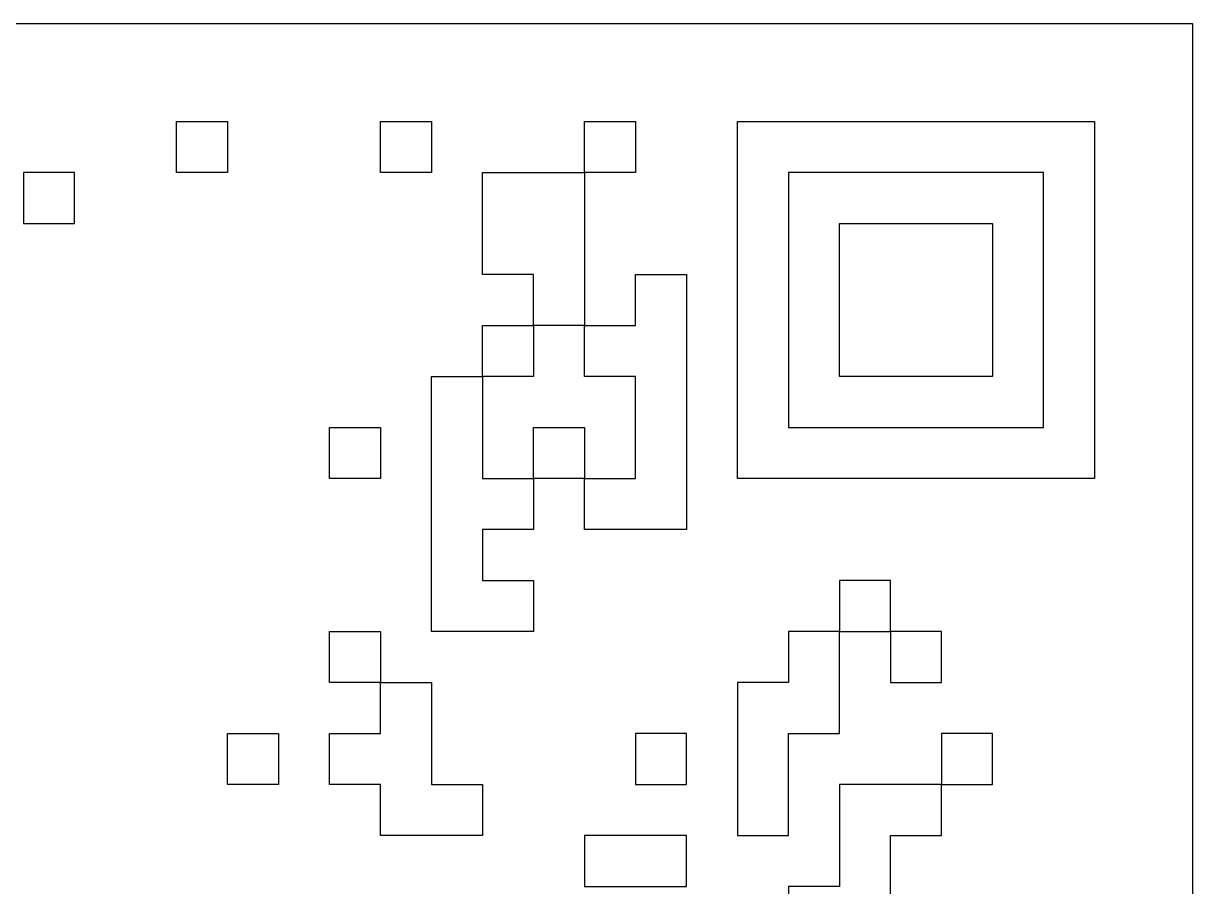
# Model space of a CAD drawing. Header units: millimetres. Extents: x -49.6 to 28.4, y -1.8 to 76.2.
# Drawn here: x -20.09 to 28.43, y 40.39 to 76.21 of the extents above; entities that cross this region are included whole.
import ezdxf

# ---------------------------------------------------------------- set-up
doc = ezdxf.new("R2010")
doc.units = ezdxf.units.MM
doc.header["$MEASUREMENT"] = 0
doc.layers.add('Layer 1', color=7, linetype='Continuous')

msp = doc.modelspace()

# ---------------------------------------------------------------- linework, layer by layer
at = {"layer": 'Layer 1', "color": 35}
for points, knots in [([(-49.5668, -1.7899), (-49.5668, -1.7899), (28.4332, -1.7899), (28.4332, -1.7899), (28.4332, -1.7899), (28.4332, -1.7899), (28.4332, 76.2101), (28.4332, 76.2101), (28.4332, 76.2101), (28.4332, 76.2101), (-49.5668, 76.2101), (-49.5668, 76.2101), (-49.5668, 76.2101), (-49.5668, 76.2101), (-49.5668, -1.7899), (-49.5668, -1.7899)], [0, 0, 0, 0, 0.2, 0.2, 0.2, 0.2, 0.4, 0.4, 0.4, 0.4, 0.6, 0.6, 0.6, 0.6, 1, 1, 1, 1]), ([(-13.7418, 70.0183), (-13.7418, 70.0183), (-11.6251, 70.0183), (-11.6251, 70.0183), (-11.6251, 70.0183), (-11.6251, 70.0183), (-11.6251, 72.135), (-11.6251, 72.135), (-11.6251, 72.135), (-11.6251, 72.135), (-13.7418, 72.135), (-13.7418, 72.135), (-13.7418, 72.135), (-13.7418, 72.135), (-13.7418, 70.0183), (-13.7418, 70.0183)], [0, 0, 0, 0, 0.2, 0.2, 0.2, 0.2, 0.4, 0.4, 0.4, 0.4, 0.6, 0.6, 0.6, 0.6, 1, 1, 1, 1]), ([(-5.2751, 70.0183), (-5.2751, 70.0183), (-3.1584, 70.0183), (-3.1584, 70.0183), (-3.1584, 70.0183), (-3.1584, 70.0183), (-3.1584, 72.135), (-3.1584, 72.135), (-3.1584, 72.135), (-3.1584, 72.135), (-5.2751, 72.135), (-5.2751, 72.135), (-5.2751, 72.135), (-5.2751, 72.135), (-5.2751, 70.0183), (-5.2751, 70.0183)], [0, 0, 0, 0, 0.2, 0.2, 0.2, 0.2, 0.4, 0.4, 0.4, 0.4, 0.6, 0.6, 0.6, 0.6, 1, 1, 1, 1]), ([(-1.0418, 50.9684), (-1.0418, 50.9684), (1.0749, 50.9684), (1.0749, 50.9684), (1.0749, 50.9684), (1.0749, 50.9684), (1.0749, 53.0851), (1.0749, 53.0851), (1.0749, 53.0851), (1.0749, 53.0851), (-1.0418, 53.0851), (-1.0418, 53.0851), (-1.0418, 53.0851), (-1.0418, 53.0851), (-1.0418, 55.2017), (-1.0418, 55.2017), (-1.0418, 55.2017), (-1.0418, 55.2017), (1.0749, 55.2017), (1.0749, 55.2017), (1.0749, 55.2017), (1.0749, 55.2017), (1.0749, 57.3184), (1.0749, 57.3184), (1.0749, 57.3184), (1.0749, 57.3184), (3.1915, 57.3184), (3.1915, 57.3184), (3.1915, 57.3184), (3.1915, 57.3184), (3.1915, 55.2017), (3.1915, 55.2017), (3.1915, 55.2017), (3.1915, 55.2017), (5.3082, 55.2017), (5.3082, 55.2017), (5.3082, 55.2017), (5.3082, 55.2017), (7.4249, 55.2017), (7.4249, 55.2017), (7.4249, 55.2017), (7.4249, 55.2017), (7.4249, 57.3184), (7.4249, 57.3184), (7.4249, 57.3184), (7.4249, 57.3184), (7.4249, 59.435), (7.4249, 59.435), (7.4249, 59.435), (7.4249, 59.435), (7.4249, 59.4351), (7.4249, 59.4351), (7.4249, 59.4351), (7.4249, 59.4351), (7.4249, 61.5517), (7.4249, 61.5517), (7.4249, 61.5517), (7.4249, 61.5517), (7.4249, 63.6684), (7.4249, 63.6684), (7.4249, 63.6684), (7.4249, 63.6684), (7.4249, 65.7851), (7.4249, 65.7851), (7.4249, 65.7851), (7.4249, 65.7851), (5.3082, 65.7851), (5.3082, 65.7851), (5.3082, 65.7851), (5.3082, 65.7851), (5.3082, 63.6684), (5.3082, 63.6684), (5.3082, 63.6684), (5.3082, 63.6684), (3.1916, 63.6684), (3.1916, 63.6684), (3.1916, 63.6684), (3.1916, 63.6684), (3.1916, 65.785), (3.1916, 65.785), (3.1916, 65.785), (3.1916, 65.785), (3.1916, 65.7851), (3.1916, 65.7851), (3.1916, 65.7851), (3.1916, 65.7851), (3.1916, 67.9017), (3.1916, 67.9017), (3.1916, 67.9017), (3.1916, 67.9017), (3.1916, 70.0183), (3.1916, 70.0183), (3.1916, 70.0183), (3.1916, 70.0183), (5.3082, 70.0183), (5.3082, 70.0183), (5.3082, 70.0183), (5.3082, 70.0183), (5.3082, 72.135), (5.3082, 72.135), (5.3082, 72.135), (5.3082, 72.135), (3.1915, 72.135), (3.1915, 72.135), (3.1915, 72.135), (3.1915, 72.135), (3.1915, 70.0184), (3.1915, 70.0184), (3.1915, 70.0184), (3.1915, 70.0184), (1.0749, 70.0184), (1.0749, 70.0184), (1.0749, 70.0184), (1.0749, 70.0184), (-1.0418, 70.0184), (-1.0418, 70.0184), (-1.0418, 70.0184), (-1.0418, 70.0184), (-1.0418, 67.9017), (-1.0418, 67.9017), (-1.0418, 67.9017), (-1.0418, 67.9017), (-1.0418, 65.785), (-1.0418, 65.785), (-1.0418, 65.785), (-1.0418, 65.785), (1.0749, 65.785), (1.0749, 65.785), (1.0749, 65.785), (1.0749, 65.785), (1.0749, 63.6684), (1.0749, 63.6684), (1.0749, 63.6684), (1.0749, 63.6684), (-1.0418, 63.6684), (-1.0418, 63.6684), (-1.0418, 63.6684), (-1.0418, 63.6684), (-1.0418, 61.5517), (-1.0418, 61.5517), (-1.0418, 61.5517), (-1.0418, 61.5517), (-3.1585, 61.5517), (-3.1585, 61.5517), (-3.1585, 61.5517), (-3.1585, 61.5517), (-3.1585, 59.4351), (-3.1585, 59.4351), (-3.1585, 59.4351), (-3.1585, 59.4351), (-3.1585, 59.435), (-3.1585, 59.435), (-3.1585, 59.435), (-3.1585, 59.435), (-3.1585, 57.3184), (-3.1585, 57.3184), (-3.1585, 57.3184), (-3.1585, 57.3184), (-3.1585, 55.2017), (-3.1585, 55.2017), (-3.1585, 55.2017), (-3.1585, 55.2017), (-3.1585, 53.0851), (-3.1585, 53.0851), (-3.1585, 53.0851), (-3.1585, 53.0851), (-3.1585, 53.085), (-3.1585, 53.085), (-3.1585, 53.085), (-3.1585, 53.085), (-3.1585, 50.9684), (-3.1585, 50.9684), (-3.1585, 50.9684), (-3.1585, 50.9684), (-1.0418, 50.9684), (-1.0418, 50.9684)], [0, 0, 0, 0, 0.0222222, 0.0222222, 0.0222222, 0.0222222, 0.0444444, 0.0444444, 0.0444444, 0.0444444, 0.0666667, 0.0666667, 0.0666667, 0.0666667, 0.0888889, 0.0888889, 0.0888889, 0.0888889, 0.1111111, 0.1111111, 0.1111111, 0.1111111, 0.1333333, 0.1333333, 0.1333333, 0.1333333, 0.1555556, 0.1555556, 0.1555556, 0.1555556, 0.1777778, 0.1777778, 0.1777778, 0.1777778, 0.2, 0.2, 0.2, 0.2, 0.2222222, 0.2222222, 0.2222222, 0.2222222, 0.2444444, 0.2444444, 0.2444444, 0.2444444, 0.2666667, 0.2666667, 0.2666667, 0.2666667, 0.2888889, 0.2888889, 0.2888889, 0.2888889, 0.3111111, 0.3111111, 0.3111111, 0.3111111, 0.3333333, 0.3333333, 0.3333333, 0.3333333, 0.3555556, 0.3555556, 0.3555556, 0.3555556, 0.3777778, 0.3777778, 0.3777778, 0.3777778, 0.4, 0.4, 0.4, 0.4, 0.4222222, 0.4222222, 0.4222222, 0.4222222, 0.4444444, 0.4444444, 0.4444444, 0.4444444, 0.4666667, 0.4666667, 0.4666667, 0.4666667, 0.4888889, 0.4888889, 0.4888889, 0.4888889, 0.5111111, 0.5111111, 0.5111111, 0.5111111, 0.5333333, 0.5333333, 0.5333333, 0.5333333, 0.5555556, 0.5555556, 0.5555556, 0.5555556, 0.5777778, 0.5777778, 0.5777778, 0.5777778, 0.6, 0.6, 0.6, 0.6, 0.6222222, 0.6222222, 0.6222222, 0.6222222, 0.6444444, 0.6444444, 0.6444444, 0.6444444, 0.6666667, 0.6666667, 0.6666667, 0.6666667, 0.6888889, 0.6888889, 0.6888889, 0.6888889, 0.7111111, 0.7111111, 0.7111111, 0.7111111, 0.7333333, 0.7333333, 0.7333333, 0.7333333, 0.7555556, 0.7555556, 0.7555556, 0.7555556, 0.7777778, 0.7777778, 0.7777778, 0.7777778, 0.8, 0.8, 0.8, 0.8, 0.8222222, 0.8222222, 0.8222222, 0.8222222, 0.8444444, 0.8444444, 0.8444444, 0.8444444, 0.8666667, 0.8666667, 0.8666667, 0.8666667, 0.8888889, 0.8888889, 0.8888889, 0.8888889, 0.9111111, 0.9111111, 0.9111111, 0.9111111, 0.9333333, 0.9333333, 0.9333333, 0.9333333, 0.9555556, 0.9555556, 0.9555556, 0.9555556, 1, 1, 1, 1]), ([(22.2415, 57.3184), (22.2415, 57.3184), (24.3582, 57.3184), (24.3582, 57.3184), (24.3582, 57.3184), (24.3582, 57.3184), (24.3582, 59.435), (24.3582, 59.435), (24.3582, 59.435), (24.3582, 59.435), (24.3582, 59.4351), (24.3582, 59.4351), (24.3582, 59.4351), (24.3582, 59.4351), (24.3582, 61.5517), (24.3582, 61.5517), (24.3582, 61.5517), (24.3582, 61.5517), (24.3582, 63.6684), (24.3582, 63.6684), (24.3582, 63.6684), (24.3582, 63.6684), (24.3582, 65.785), (24.3582, 65.785), (24.3582, 65.785), (24.3582, 65.785), (24.3582, 65.7851), (24.3582, 65.7851), (24.3582, 65.7851), (24.3582, 65.7851), (24.3582, 67.9017), (24.3582, 67.9017), (24.3582, 67.9017), (24.3582, 67.9017), (24.3582, 70.0183), (24.3582, 70.0183), (24.3582, 70.0183), (24.3582, 70.0183), (24.3582, 70.0184), (24.3582, 70.0184), (24.3582, 70.0184), (24.3582, 70.0184), (24.3582, 72.135), (24.3582, 72.135), (24.3582, 72.135), (24.3582, 72.135), (22.2415, 72.135), (22.2415, 72.135), (22.2415, 72.135), (22.2415, 72.135), (20.1249, 72.135), (20.1249, 72.135), (20.1249, 72.135), (20.1249, 72.135), (20.1248, 72.135), (20.1248, 72.135), (20.1248, 72.135), (20.1248, 72.135), (18.0082, 72.135), (18.0082, 72.135), (18.0082, 72.135), (18.0082, 72.135), (15.8916, 72.135), (15.8916, 72.135), (15.8916, 72.135), (15.8916, 72.135), (15.8915, 72.135), (15.8915, 72.135), (15.8915, 72.135), (15.8915, 72.135), (13.7749, 72.135), (13.7749, 72.135), (13.7749, 72.135), (13.7749, 72.135), (11.6582, 72.135), (11.6582, 72.135), (11.6582, 72.135), (11.6582, 72.135), (9.5415, 72.135), (9.5415, 72.135), (9.5415, 72.135), (9.5415, 72.135), (9.5415, 70.0184), (9.5415, 70.0184), (9.5415, 70.0184), (9.5415, 70.0184), (9.5415, 70.0183), (9.5415, 70.0183), (9.5415, 70.0183), (9.5415, 70.0183), (9.5415, 67.9017), (9.5415, 67.9017), (9.5415, 67.9017), (9.5415, 67.9017), (9.5415, 65.7851), (9.5415, 65.7851), (9.5415, 65.7851), (9.5415, 65.7851), (9.5415, 65.785), (9.5415, 65.785), (9.5415, 65.785), (9.5415, 65.785), (9.5415, 63.6684), (9.5415, 63.6684), (9.5415, 63.6684), (9.5415, 63.6684), (9.5415, 61.5517), (9.5415, 61.5517), (9.5415, 61.5517), (9.5415, 61.5517), (9.5415, 59.4351), (9.5415, 59.4351), (9.5415, 59.4351), (9.5415, 59.4351), (9.5415, 59.435), (9.5415, 59.435), (9.5415, 59.435), (9.5415, 59.435), (9.5415, 57.3184), (9.5415, 57.3184), (9.5415, 57.3184), (9.5415, 57.3184), (11.6582, 57.3184), (11.6582, 57.3184), (11.6582, 57.3184), (11.6582, 57.3184), (13.7749, 57.3184), (13.7749, 57.3184), (13.7749, 57.3184), (13.7749, 57.3184), (15.8915, 57.3184), (15.8915, 57.3184), (15.8915, 57.3184), (15.8915, 57.3184), (15.8916, 57.3184), (15.8916, 57.3184), (15.8916, 57.3184), (15.8916, 57.3184), (18.0082, 57.3184), (18.0082, 57.3184), (18.0082, 57.3184), (18.0082, 57.3184), (20.1248, 57.3184), (20.1248, 57.3184), (20.1248, 57.3184), (20.1248, 57.3184), (20.1249, 57.3184), (20.1249, 57.3184), (20.1249, 57.3184), (20.1249, 57.3184), (22.2415, 57.3184), (22.2415, 57.3184)], [0, 0, 0, 0, 0.025641, 0.025641, 0.025641, 0.025641, 0.0512821, 0.0512821, 0.0512821, 0.0512821, 0.0769231, 0.0769231, 0.0769231, 0.0769231, 0.1025641, 0.1025641, 0.1025641, 0.1025641, 0.1282051, 0.1282051, 0.1282051, 0.1282051, 0.1538462, 0.1538462, 0.1538462, 0.1538462, 0.1794872, 0.1794872, 0.1794872, 0.1794872, 0.2051282, 0.2051282, 0.2051282, 0.2051282, 0.2307692, 0.2307692, 0.2307692, 0.2307692, 0.2564103, 0.2564103, 0.2564103, 0.2564103, 0.2820513, 0.2820513, 0.2820513, 0.2820513, 0.3076923, 0.3076923, 0.3076923, 0.3076923, 0.3333333, 0.3333333, 0.3333333, 0.3333333, 0.3589744, 0.3589744, 0.3589744, 0.3589744, 0.3846154, 0.3846154, 0.3846154, 0.3846154, 0.4102564, 0.4102564, 0.4102564, 0.4102564, 0.4358974, 0.4358974, 0.4358974, 0.4358974, 0.4615385, 0.4615385, 0.4615385, 0.4615385, 0.4871795, 0.4871795, 0.4871795, 0.4871795, 0.5128205, 0.5128205, 0.5128205, 0.5128205, 0.5384615, 0.5384615, 0.5384615, 0.5384615, 0.5641026, 0.5641026, 0.5641026, 0.5641026, 0.5897436, 0.5897436, 0.5897436, 0.5897436, 0.6153846, 0.6153846, 0.6153846, 0.6153846, 0.6410256, 0.6410256, 0.6410256, 0.6410256, 0.6666667, 0.6666667, 0.6666667, 0.6666667, 0.6923077, 0.6923077, 0.6923077, 0.6923077, 0.7179487, 0.7179487, 0.7179487, 0.7179487, 0.7435897, 0.7435897, 0.7435897, 0.7435897, 0.7692308, 0.7692308, 0.7692308, 0.7692308, 0.7948718, 0.7948718, 0.7948718, 0.7948718, 0.8205128, 0.8205128, 0.8205128, 0.8205128, 0.8461538, 0.8461538, 0.8461538, 0.8461538, 0.8717949, 0.8717949, 0.8717949, 0.8717949, 0.8974359, 0.8974359, 0.8974359, 0.8974359, 0.9230769, 0.9230769, 0.9230769, 0.9230769, 0.9487179, 0.9487179, 0.9487179, 0.9487179, 1, 1, 1, 1]), ([(-20.0917, 70.0183), (-20.0917, 70.0183), (-17.9751, 70.0183), (-17.9751, 70.0183), (-17.9751, 70.0183), (-17.9751, 70.0183), (-17.9751, 67.9017), (-17.9751, 67.9017), (-17.9751, 67.9017), (-17.9751, 67.9017), (-20.0917, 67.9017), (-20.0917, 67.9017), (-20.0917, 67.9017), (-20.0917, 67.9017), (-20.0917, 70.0183), (-20.0917, 70.0183)], [0, 0, 0, 0, 0.2, 0.2, 0.2, 0.2, 0.4, 0.4, 0.4, 0.4, 0.6, 0.6, 0.6, 0.6, 1, 1, 1, 1]), ([(11.6582, 70.0183), (11.6582, 70.0183), (13.7749, 70.0183), (13.7749, 70.0183), (13.7749, 70.0183), (13.7749, 70.0183), (15.8915, 70.0183), (15.8915, 70.0183), (15.8915, 70.0183), (15.8915, 70.0183), (15.8916, 70.0183), (15.8916, 70.0183), (15.8916, 70.0183), (15.8916, 70.0183), (18.0082, 70.0183), (18.0082, 70.0183), (18.0082, 70.0183), (18.0082, 70.0183), (20.1248, 70.0183), (20.1248, 70.0183), (20.1248, 70.0183), (20.1248, 70.0183), (20.1249, 70.0183), (20.1249, 70.0183), (20.1249, 70.0183), (20.1249, 70.0183), (22.2415, 70.0183), (22.2415, 70.0183), (22.2415, 70.0183), (22.2415, 70.0183), (22.2415, 67.9017), (22.2415, 67.9017), (22.2415, 67.9017), (22.2415, 67.9017), (22.2415, 65.7851), (22.2415, 65.7851), (22.2415, 65.7851), (22.2415, 65.7851), (22.2415, 65.785), (22.2415, 65.785), (22.2415, 65.785), (22.2415, 65.785), (22.2415, 63.6684), (22.2415, 63.6684), (22.2415, 63.6684), (22.2415, 63.6684), (22.2415, 61.5517), (22.2415, 61.5517), (22.2415, 61.5517), (22.2415, 61.5517), (22.2415, 59.4351), (22.2415, 59.4351), (22.2415, 59.4351), (22.2415, 59.4351), (20.1249, 59.4351), (20.1249, 59.4351), (20.1249, 59.4351), (20.1249, 59.4351), (20.1248, 59.4351), (20.1248, 59.4351), (20.1248, 59.4351), (20.1248, 59.4351), (18.0082, 59.4351), (18.0082, 59.4351), (18.0082, 59.4351), (18.0082, 59.4351), (15.8916, 59.4351), (15.8916, 59.4351), (15.8916, 59.4351), (15.8916, 59.4351), (15.8915, 59.4351), (15.8915, 59.4351), (15.8915, 59.4351), (15.8915, 59.4351), (13.7749, 59.4351), (13.7749, 59.4351), (13.7749, 59.4351), (13.7749, 59.4351), (11.6582, 59.4351), (11.6582, 59.4351), (11.6582, 59.4351), (11.6582, 59.4351), (11.6582, 61.5517), (11.6582, 61.5517), (11.6582, 61.5517), (11.6582, 61.5517), (11.6582, 63.6684), (11.6582, 63.6684), (11.6582, 63.6684), (11.6582, 63.6684), (11.6582, 65.785), (11.6582, 65.785), (11.6582, 65.785), (11.6582, 65.785), (11.6582, 65.7851), (11.6582, 65.7851), (11.6582, 65.7851), (11.6582, 65.7851), (11.6582, 67.9017), (11.6582, 67.9017), (11.6582, 67.9017), (11.6582, 67.9017), (11.6582, 70.0183), (11.6582, 70.0183)], [0, 0, 0, 0, 0.037037, 0.037037, 0.037037, 0.037037, 0.0740741, 0.0740741, 0.0740741, 0.0740741, 0.1111111, 0.1111111, 0.1111111, 0.1111111, 0.1481481, 0.1481481, 0.1481481, 0.1481481, 0.1851852, 0.1851852, 0.1851852, 0.1851852, 0.2222222, 0.2222222, 0.2222222, 0.2222222, 0.2592593, 0.2592593, 0.2592593, 0.2592593, 0.2962963, 0.2962963, 0.2962963, 0.2962963, 0.3333333, 0.3333333, 0.3333333, 0.3333333, 0.3703704, 0.3703704, 0.3703704, 0.3703704, 0.4074074, 0.4074074, 0.4074074, 0.4074074, 0.4444444, 0.4444444, 0.4444444, 0.4444444, 0.4814815, 0.4814815, 0.4814815, 0.4814815, 0.5185185, 0.5185185, 0.5185185, 0.5185185, 0.5555556, 0.5555556, 0.5555556, 0.5555556, 0.5925926, 0.5925926, 0.5925926, 0.5925926, 0.6296296, 0.6296296, 0.6296296, 0.6296296, 0.6666667, 0.6666667, 0.6666667, 0.6666667, 0.7037037, 0.7037037, 0.7037037, 0.7037037, 0.7407407, 0.7407407, 0.7407407, 0.7407407, 0.7777778, 0.7777778, 0.7777778, 0.7777778, 0.8148148, 0.8148148, 0.8148148, 0.8148148, 0.8518519, 0.8518519, 0.8518519, 0.8518519, 0.8888889, 0.8888889, 0.8888889, 0.8888889, 0.9259259, 0.9259259, 0.9259259, 0.9259259, 1, 1, 1, 1]), ([(18.0082, 61.5517), (18.0082, 61.5517), (20.1249, 61.5517), (20.1249, 61.5517), (20.1249, 61.5517), (20.1249, 61.5517), (20.1249, 63.6684), (20.1249, 63.6684), (20.1249, 63.6684), (20.1249, 63.6684), (20.1249, 65.785), (20.1249, 65.785), (20.1249, 65.785), (20.1249, 65.785), (20.1249, 65.7851), (20.1249, 65.7851), (20.1249, 65.7851), (20.1249, 65.7851), (20.1249, 67.9017), (20.1249, 67.9017), (20.1249, 67.9017), (20.1249, 67.9017), (18.0082, 67.9017), (18.0082, 67.9017), (18.0082, 67.9017), (18.0082, 67.9017), (15.8916, 67.9017), (15.8916, 67.9017), (15.8916, 67.9017), (15.8916, 67.9017), (15.8915, 67.9017), (15.8915, 67.9017), (15.8915, 67.9017), (15.8915, 67.9017), (13.7749, 67.9017), (13.7749, 67.9017), (13.7749, 67.9017), (13.7749, 67.9017), (13.7749, 65.7851), (13.7749, 65.7851), (13.7749, 65.7851), (13.7749, 65.7851), (13.7749, 65.785), (13.7749, 65.785), (13.7749, 65.785), (13.7749, 65.785), (13.7749, 63.6684), (13.7749, 63.6684), (13.7749, 63.6684), (13.7749, 63.6684), (13.7749, 61.5517), (13.7749, 61.5517), (13.7749, 61.5517), (13.7749, 61.5517), (15.8915, 61.5517), (15.8915, 61.5517), (15.8915, 61.5517), (15.8915, 61.5517), (15.8916, 61.5517), (15.8916, 61.5517), (15.8916, 61.5517), (15.8916, 61.5517), (18.0082, 61.5517), (18.0082, 61.5517)], [0, 0, 0, 0, 0.0588235, 0.0588235, 0.0588235, 0.0588235, 0.1176471, 0.1176471, 0.1176471, 0.1176471, 0.1764706, 0.1764706, 0.1764706, 0.1764706, 0.2352941, 0.2352941, 0.2352941, 0.2352941, 0.2941176, 0.2941176, 0.2941176, 0.2941176, 0.3529412, 0.3529412, 0.3529412, 0.3529412, 0.4117647, 0.4117647, 0.4117647, 0.4117647, 0.4705882, 0.4705882, 0.4705882, 0.4705882, 0.5294118, 0.5294118, 0.5294118, 0.5294118, 0.5882353, 0.5882353, 0.5882353, 0.5882353, 0.6470588, 0.6470588, 0.6470588, 0.6470588, 0.7058824, 0.7058824, 0.7058824, 0.7058824, 0.7647059, 0.7647059, 0.7647059, 0.7647059, 0.8235294, 0.8235294, 0.8235294, 0.8235294, 0.8823529, 0.8823529, 0.8823529, 0.8823529, 1, 1, 1, 1]), ([(-1.0418, 61.5517), (-1.0418, 61.5517), (1.0749, 61.5517), (1.0749, 61.5517), (1.0749, 61.5517), (1.0749, 61.5517), (1.0749, 63.6684), (1.0749, 63.6684), (1.0749, 63.6684), (1.0749, 63.6684), (3.1915, 63.6684), (3.1915, 63.6684), (3.1915, 63.6684), (3.1915, 63.6684), (3.1915, 61.5517), (3.1915, 61.5517), (3.1915, 61.5517), (3.1915, 61.5517), (5.3082, 61.5517), (5.3082, 61.5517), (5.3082, 61.5517), (5.3082, 61.5517), (5.3082, 59.4351), (5.3082, 59.4351), (5.3082, 59.4351), (5.3082, 59.4351), (5.3082, 59.435), (5.3082, 59.435), (5.3082, 59.435), (5.3082, 59.435), (5.3082, 57.3184), (5.3082, 57.3184), (5.3082, 57.3184), (5.3082, 57.3184), (3.1916, 57.3184), (3.1916, 57.3184), (3.1916, 57.3184), (3.1916, 57.3184), (3.1916, 59.4351), (3.1916, 59.4351), (3.1916, 59.4351), (3.1916, 59.4351), (1.0749, 59.4351), (1.0749, 59.4351), (1.0749, 59.4351), (1.0749, 59.4351), (1.0749, 57.3184), (1.0749, 57.3184), (1.0749, 57.3184), (1.0749, 57.3184), (-1.0418, 57.3184), (-1.0418, 57.3184), (-1.0418, 57.3184), (-1.0418, 57.3184), (-1.0418, 59.435), (-1.0418, 59.435), (-1.0418, 59.435), (-1.0418, 59.435), (-1.0418, 59.4351), (-1.0418, 59.4351), (-1.0418, 59.4351), (-1.0418, 59.4351), (-1.0418, 61.5517), (-1.0418, 61.5517)], [0, 0, 0, 0, 0.0588235, 0.0588235, 0.0588235, 0.0588235, 0.1176471, 0.1176471, 0.1176471, 0.1176471, 0.1764706, 0.1764706, 0.1764706, 0.1764706, 0.2352941, 0.2352941, 0.2352941, 0.2352941, 0.2941176, 0.2941176, 0.2941176, 0.2941176, 0.3529412, 0.3529412, 0.3529412, 0.3529412, 0.4117647, 0.4117647, 0.4117647, 0.4117647, 0.4705882, 0.4705882, 0.4705882, 0.4705882, 0.5294118, 0.5294118, 0.5294118, 0.5294118, 0.5882353, 0.5882353, 0.5882353, 0.5882353, 0.6470588, 0.6470588, 0.6470588, 0.6470588, 0.7058824, 0.7058824, 0.7058824, 0.7058824, 0.7647059, 0.7647059, 0.7647059, 0.7647059, 0.8235294, 0.8235294, 0.8235294, 0.8235294, 0.8823529, 0.8823529, 0.8823529, 0.8823529, 1, 1, 1, 1]), ([(-7.3918, 57.3184), (-7.3918, 57.3184), (-5.2751, 57.3184), (-5.2751, 57.3184), (-5.2751, 57.3184), (-5.2751, 57.3184), (-5.2751, 59.4351), (-5.2751, 59.4351), (-5.2751, 59.4351), (-5.2751, 59.4351), (-7.3918, 59.4351), (-7.3918, 59.4351), (-7.3918, 59.4351), (-7.3918, 59.4351), (-7.3918, 57.3184), (-7.3918, 57.3184)], [0, 0, 0, 0, 0.2, 0.2, 0.2, 0.2, 0.4, 0.4, 0.4, 0.4, 0.6, 0.6, 0.6, 0.6, 1, 1, 1, 1]), ([(13.7749, 53.085), (13.7749, 53.085), (15.8915, 53.085), (15.8915, 53.085), (15.8915, 53.085), (15.8915, 53.085), (15.8915, 50.9684), (15.8915, 50.9684), (15.8915, 50.9684), (15.8915, 50.9684), (13.7749, 50.9684), (13.7749, 50.9684), (13.7749, 50.9684), (13.7749, 50.9684), (13.7749, 53.085), (13.7749, 53.085)], [0, 0, 0, 0, 0.2, 0.2, 0.2, 0.2, 0.4, 0.4, 0.4, 0.4, 0.6, 0.6, 0.6, 0.6, 1, 1, 1, 1]), ([(-3.1585, 42.5017), (-3.1585, 42.5017), (-3.1584, 42.5017), (-3.1584, 42.5017), (-3.1584, 42.5017), (-3.1584, 42.5017), (-1.0418, 42.5017), (-1.0418, 42.5017), (-1.0418, 42.5017), (-1.0418, 42.5017), (-1.0418, 44.6184), (-1.0418, 44.6184), (-1.0418, 44.6184), (-1.0418, 44.6184), (-3.1584, 44.6184), (-3.1584, 44.6184), (-3.1584, 44.6184), (-3.1584, 44.6184), (-3.1584, 46.735), (-3.1584, 46.735), (-3.1584, 46.735), (-3.1584, 46.735), (-3.1584, 46.7351), (-3.1584, 46.7351), (-3.1584, 46.7351), (-3.1584, 46.7351), (-3.1584, 48.8517), (-3.1584, 48.8517), (-3.1584, 48.8517), (-3.1584, 48.8517), (-5.2751, 48.8517), (-5.2751, 48.8517), (-5.2751, 48.8517), (-5.2751, 48.8517), (-5.2751, 50.9684), (-5.2751, 50.9684), (-5.2751, 50.9684), (-5.2751, 50.9684), (-7.3918, 50.9684), (-7.3918, 50.9684), (-7.3918, 50.9684), (-7.3918, 50.9684), (-7.3918, 48.8517), (-7.3918, 48.8517), (-7.3918, 48.8517), (-7.3918, 48.8517), (-5.2751, 48.8517), (-5.2751, 48.8517), (-5.2751, 48.8517), (-5.2751, 48.8517), (-5.2751, 46.7351), (-5.2751, 46.7351), (-5.2751, 46.7351), (-5.2751, 46.7351), (-7.3918, 46.7351), (-7.3918, 46.7351), (-7.3918, 46.7351), (-7.3918, 46.7351), (-7.3918, 44.6184), (-7.3918, 44.6184), (-7.3918, 44.6184), (-7.3918, 44.6184), (-5.2751, 44.6184), (-5.2751, 44.6184), (-5.2751, 44.6184), (-5.2751, 44.6184), (-5.2751, 42.5017), (-5.2751, 42.5017), (-5.2751, 42.5017), (-5.2751, 42.5017), (-3.1585, 42.5017), (-3.1585, 42.5017)], [0, 0, 0, 0, 0.0526316, 0.0526316, 0.0526316, 0.0526316, 0.1052632, 0.1052632, 0.1052632, 0.1052632, 0.1578947, 0.1578947, 0.1578947, 0.1578947, 0.2105263, 0.2105263, 0.2105263, 0.2105263, 0.2631579, 0.2631579, 0.2631579, 0.2631579, 0.3157895, 0.3157895, 0.3157895, 0.3157895, 0.3684211, 0.3684211, 0.3684211, 0.3684211, 0.4210526, 0.4210526, 0.4210526, 0.4210526, 0.4736842, 0.4736842, 0.4736842, 0.4736842, 0.5263158, 0.5263158, 0.5263158, 0.5263158, 0.5789474, 0.5789474, 0.5789474, 0.5789474, 0.6315789, 0.6315789, 0.6315789, 0.6315789, 0.6842105, 0.6842105, 0.6842105, 0.6842105, 0.7368421, 0.7368421, 0.7368421, 0.7368421, 0.7894737, 0.7894737, 0.7894737, 0.7894737, 0.8421053, 0.8421053, 0.8421053, 0.8421053, 0.8947368, 0.8947368, 0.8947368, 0.8947368, 1, 1, 1, 1]), ([(9.5416, 48.8517), (9.5416, 48.8517), (11.6582, 48.8517), (11.6582, 48.8517), (11.6582, 48.8517), (11.6582, 48.8517), (11.6582, 50.9684), (11.6582, 50.9684), (11.6582, 50.9684), (11.6582, 50.9684), (13.7749, 50.9684), (13.7749, 50.9684), (13.7749, 50.9684), (13.7749, 50.9684), (13.7749, 48.8517), (13.7749, 48.8517), (13.7749, 48.8517), (13.7749, 48.8517), (13.7749, 46.7351), (13.7749, 46.7351), (13.7749, 46.7351), (13.7749, 46.7351), (11.6582, 46.7351), (11.6582, 46.7351), (11.6582, 46.7351), (11.6582, 46.7351), (11.6582, 44.6184), (11.6582, 44.6184), (11.6582, 44.6184), (11.6582, 44.6184), (11.6582, 42.5017), (11.6582, 42.5017), (11.6582, 42.5017), (11.6582, 42.5017), (9.5416, 42.5017), (9.5416, 42.5017), (9.5416, 42.5017), (9.5416, 42.5017), (9.5416, 44.6184), (9.5416, 44.6184), (9.5416, 44.6184), (9.5416, 44.6184), (9.5416, 46.735), (9.5416, 46.735), (9.5416, 46.735), (9.5416, 46.735), (9.5416, 46.7351), (9.5416, 46.7351), (9.5416, 46.7351), (9.5416, 46.7351), (9.5416, 48.8517), (9.5416, 48.8517)], [0, 0, 0, 0, 0.0714286, 0.0714286, 0.0714286, 0.0714286, 0.1428571, 0.1428571, 0.1428571, 0.1428571, 0.2142857, 0.2142857, 0.2142857, 0.2142857, 0.2857143, 0.2857143, 0.2857143, 0.2857143, 0.3571429, 0.3571429, 0.3571429, 0.3571429, 0.4285714, 0.4285714, 0.4285714, 0.4285714, 0.5, 0.5, 0.5, 0.5, 0.5714286, 0.5714286, 0.5714286, 0.5714286, 0.6428571, 0.6428571, 0.6428571, 0.6428571, 0.7142857, 0.7142857, 0.7142857, 0.7142857, 0.7857143, 0.7857143, 0.7857143, 0.7857143, 0.8571429, 0.8571429, 0.8571429, 0.8571429, 1, 1, 1, 1]), ([(15.8916, 50.9684), (15.8916, 50.9684), (18.0082, 50.9684), (18.0082, 50.9684), (18.0082, 50.9684), (18.0082, 50.9684), (18.0082, 48.8517), (18.0082, 48.8517), (18.0082, 48.8517), (18.0082, 48.8517), (15.8916, 48.8517), (15.8916, 48.8517), (15.8916, 48.8517), (15.8916, 48.8517), (15.8916, 50.9684), (15.8916, 50.9684)], [0, 0, 0, 0, 0.2, 0.2, 0.2, 0.2, 0.4, 0.4, 0.4, 0.4, 0.6, 0.6, 0.6, 0.6, 1, 1, 1, 1]), ([(-11.6251, 44.6184), (-11.6251, 44.6184), (-9.5084, 44.6184), (-9.5084, 44.6184), (-9.5084, 44.6184), (-9.5084, 44.6184), (-9.5084, 46.7351), (-9.5084, 46.7351), (-9.5084, 46.7351), (-9.5084, 46.7351), (-11.6251, 46.7351), (-11.6251, 46.7351), (-11.6251, 46.7351), (-11.6251, 46.7351), (-11.6251, 44.6184), (-11.6251, 44.6184)], [0, 0, 0, 0, 0.2, 0.2, 0.2, 0.2, 0.4, 0.4, 0.4, 0.4, 0.6, 0.6, 0.6, 0.6, 1, 1, 1, 1]), ([(5.3082, 46.735), (5.3082, 46.735), (7.4249, 46.735), (7.4249, 46.735), (7.4249, 46.735), (7.4249, 46.735), (7.4249, 44.6184), (7.4249, 44.6184), (7.4249, 44.6184), (7.4249, 44.6184), (5.3082, 44.6184), (5.3082, 44.6184), (5.3082, 44.6184), (5.3082, 44.6184), (5.3082, 46.735), (5.3082, 46.735)], [0, 0, 0, 0, 0.2, 0.2, 0.2, 0.2, 0.4, 0.4, 0.4, 0.4, 0.6, 0.6, 0.6, 0.6, 1, 1, 1, 1]), ([(18.0082, 46.735), (18.0082, 46.735), (20.1248, 46.735), (20.1248, 46.735), (20.1248, 46.735), (20.1248, 46.735), (20.1248, 44.6184), (20.1248, 44.6184), (20.1248, 44.6184), (20.1248, 44.6184), (18.0082, 44.6184), (18.0082, 44.6184), (18.0082, 44.6184), (18.0082, 44.6184), (18.0082, 46.735), (18.0082, 46.735)], [0, 0, 0, 0, 0.2, 0.2, 0.2, 0.2, 0.4, 0.4, 0.4, 0.4, 0.6, 0.6, 0.6, 0.6, 1, 1, 1, 1]), ([(11.6582, 40.385), (11.6582, 40.385), (13.7749, 40.385), (13.7749, 40.385), (13.7749, 40.385), (13.7749, 40.385), (13.7749, 42.5017), (13.7749, 42.5017), (13.7749, 42.5017), (13.7749, 42.5017), (13.7749, 44.6184), (13.7749, 44.6184), (13.7749, 44.6184), (13.7749, 44.6184), (15.8915, 44.6184), (15.8915, 44.6184), (15.8915, 44.6184), (15.8915, 44.6184), (15.8916, 44.6184), (15.8916, 44.6184), (15.8916, 44.6184), (15.8916, 44.6184), (18.0082, 44.6184), (18.0082, 44.6184), (18.0082, 44.6184), (18.0082, 44.6184), (18.0082, 42.5017), (18.0082, 42.5017), (18.0082, 42.5017), (18.0082, 42.5017), (15.8915, 42.5017), (15.8915, 42.5017), (15.8915, 42.5017), (15.8915, 42.5017), (15.8915, 40.3851), (15.8915, 40.3851), (15.8915, 40.3851), (15.8915, 40.3851), (15.8915, 40.385), (15.8915, 40.385), (15.8915, 40.385), (15.8915, 40.385), (15.8915, 38.2684), (15.8915, 38.2684), (15.8915, 38.2684), (15.8915, 38.2684), (13.7749, 38.2684), (13.7749, 38.2684), (13.7749, 38.2684), (13.7749, 38.2684), (11.6582, 38.2684), (11.6582, 38.2684), (11.6582, 38.2684), (11.6582, 38.2684), (11.6582, 40.385), (11.6582, 40.385)], [0, 0, 0, 0, 0.0666667, 0.0666667, 0.0666667, 0.0666667, 0.1333333, 0.1333333, 0.1333333, 0.1333333, 0.2, 0.2, 0.2, 0.2, 0.2666667, 0.2666667, 0.2666667, 0.2666667, 0.3333333, 0.3333333, 0.3333333, 0.3333333, 0.4, 0.4, 0.4, 0.4, 0.4666667, 0.4666667, 0.4666667, 0.4666667, 0.5333333, 0.5333333, 0.5333333, 0.5333333, 0.6, 0.6, 0.6, 0.6, 0.6666667, 0.6666667, 0.6666667, 0.6666667, 0.7333333, 0.7333333, 0.7333333, 0.7333333, 0.8, 0.8, 0.8, 0.8, 0.8666667, 0.8666667, 0.8666667, 0.8666667, 1, 1, 1, 1]), ([(3.1916, 42.5017), (3.1916, 42.5017), (5.3082, 42.5017), (5.3082, 42.5017), (5.3082, 42.5017), (5.3082, 42.5017), (7.4249, 42.5017), (7.4249, 42.5017), (7.4249, 42.5017), (7.4249, 42.5017), (7.4249, 40.3851), (7.4249, 40.3851), (7.4249, 40.3851), (7.4249, 40.3851), (5.3082, 40.3851), (5.3082, 40.3851), (5.3082, 40.3851), (5.3082, 40.3851), (3.1916, 40.3851), (3.1916, 40.3851), (3.1916, 40.3851), (3.1916, 40.3851), (3.1916, 42.5017), (3.1916, 42.5017)], [0, 0, 0, 0, 0.1428571, 0.1428571, 0.1428571, 0.1428571, 0.2857143, 0.2857143, 0.2857143, 0.2857143, 0.4285714, 0.4285714, 0.4285714, 0.4285714, 0.5714286, 0.5714286, 0.5714286, 0.5714286, 0.7142857, 0.7142857, 0.7142857, 0.7142857, 1, 1, 1, 1])]:
    msp.add_open_spline(points, degree=3, knots=knots, dxfattribs=at)

doc.saveas('drawing.dxf')
